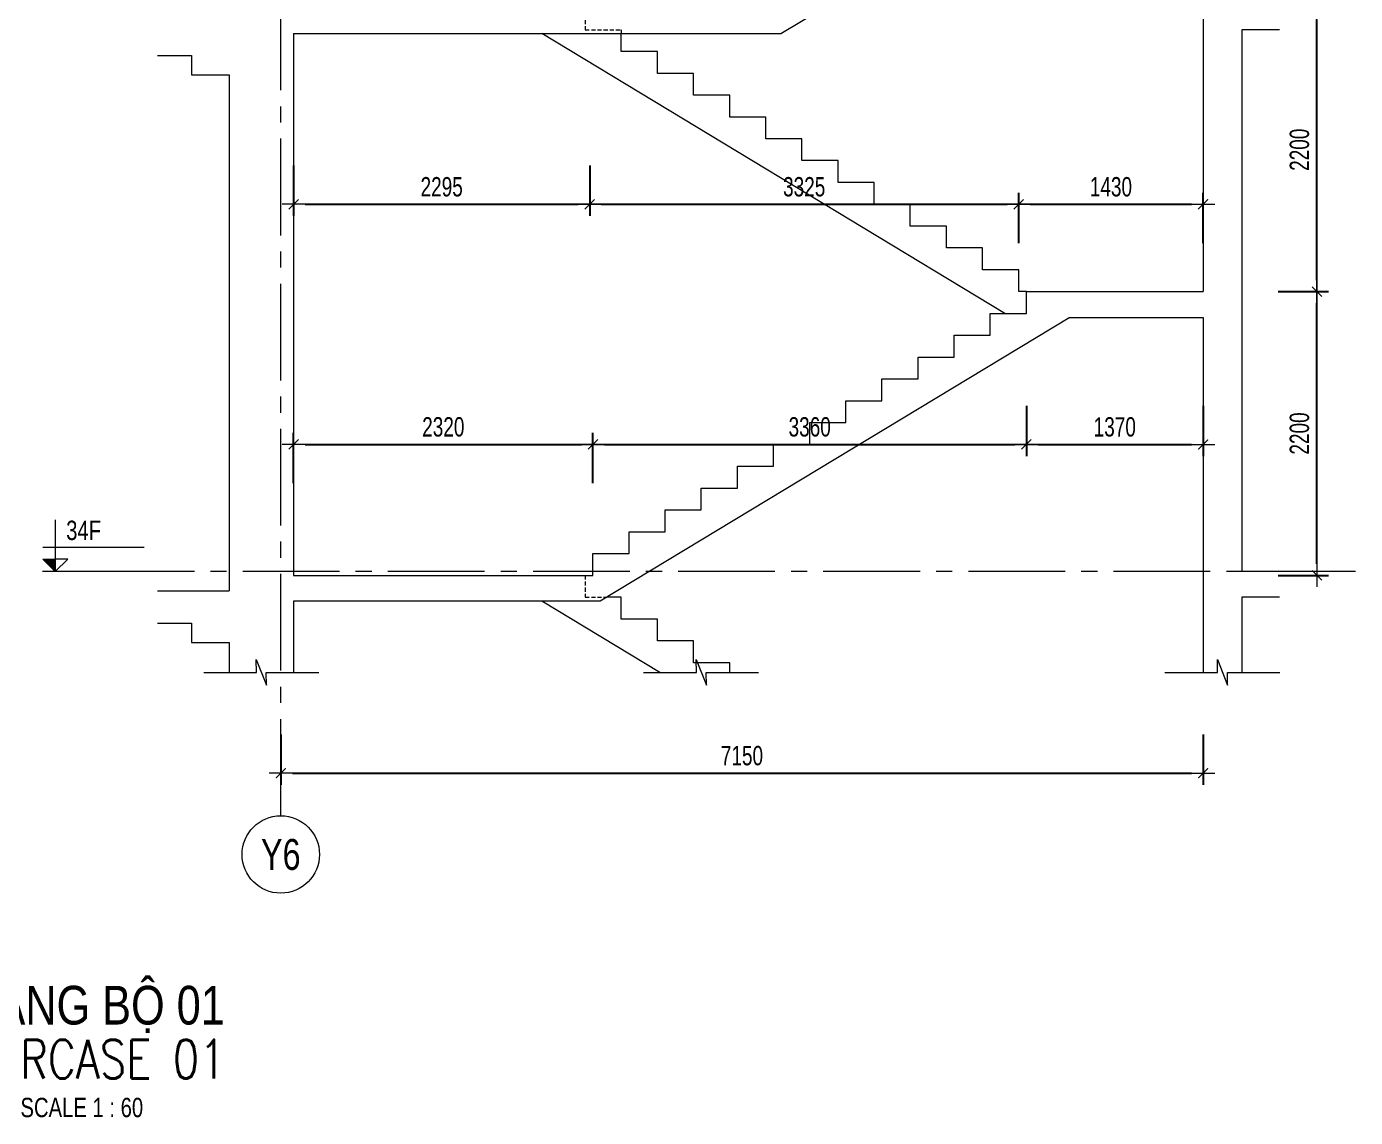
# Model space of a CAD drawing. Header units: millimetres. Extents: x -179076 to 254975, y -18667 to 296191.
# Drawn here: x 20697 to 30998, y 126624 to 135082 of the extents above; entities that cross this region are included whole.
import ezdxf
from ezdxf.enums import TextEntityAlignment as Align

# ---------------------------------------------------------------- set-up
doc = ezdxf.new("R2010")
doc.units = ezdxf.units.MM
doc.linetypes.add('CENTER2', pattern=[1.125, 0.75, -0.125, 0.125, -0.125])
doc.linetypes.add('HIDDEN2', pattern=[4.762499999999999, 3.175, -1.5875])
doc.layers.get('Defpoints').update_dxf_attribs({"color": 151, "lineweight": 9})
for name, color, linetype, lineweight in [('NDC_S_ANNO', 7, 'Continuous', 20), ('NDC_S_AXIS', 5, 'CENTER2', 13), ('NDC_S_CONTINUOUS', 3, 'Continuous', 20), ('NDC_S_DIM', 1, 'Continuous', 15), ('NDC_S_ENG TITLE', 3, 'Continuous', 20), ('NDC_S_HIDDEN', 8, 'HIDDEN2', 13), ('NDC_S_SLAB', 2, 'Continuous', 20), ('NDC_S_SYMBOL', 1, 'Continuous', 15), ('NDC_S_TEXT SYMBOL', 7, 'Continuous', 20), ('NDC_S_VN TEXT', 7, 'Continuous', 20), ('NDC_S_VN TITLE', 6, 'Continuous', 35)]:
    doc.layers.add(name, color=color, linetype=linetype, lineweight=lineweight)
doc.styles.add('NDC_ANNO', font='', dxfattribs={"width": 0.8})
doc.styles.add('NDC_DIM', font='', dxfattribs={"width": 0.75})
doc.styles.add('NDC_EN TXT', font='romans.shx', dxfattribs={"width": 0.8})
doc.styles.add('NDC_VIE TXT', font='arial.ttf', dxfattribs={"width": 0.8})
doc.styles.get('NDC_ANNO').set_extended_font_data('Dotum')
doc.styles.get('NDC_DIM').set_extended_font_data('Dotum')
doc.dimstyles.new('NDC_dim_60', dxfattribs={"dimscale": 60, "dimtxt": 2.5, "dimasz": 1.5, "dimexe": 1.5, "dimexo": 2.5, "dimgap": 1, "dimtad": 1, "dimdec": 0, "dimzin": 0, "dimdsep": 46, "dimtxsty": 'NDC_DIM', "dimblk": 'DIMMARK', "dimcen": 0.09, "dimdle": 1.2, "dimclrd": 1, "dimclre": 1, "dimclrt": 3, "dimadec": 0, "dimazin": 0, "dimtfac": 1, "dimtdec": 0, "dimtix": 1, "dimtofl": 0, "dimtmove": 0, "dimatfit": 3, "dimfxl": 5, "dimfxlon": 1, "dimtolj": 1, "dimtzin": 0, "dimarcsym": 0})

# ---------------------------------------------------------------- blocks, each defined once
blk = doc.blocks.new('kata_block_CT')
at = {"layer": 'NDC_S_ANNO'}
blk.add_hatch(color=3, dxfattribs=at).paths.add_polyline_path([(0, 1.596954857557648), (-1.612010908633238, 1.596954857557648), (0, 0)])
at = {"layer": 'NDC_S_ANNO', "ltscale": 50}
h = blk.add_hatch(dxfattribs=at)
h.set_pattern_fill('ANSI31', color=256, scale=1.406250541793835, style=0)
h.set_pattern_definition([(45.00000000000001, (0, 5.456968210637569e-12), (-3.157122508925224, 3.157122508925225), [])])
h.paths.add_polyline_path([(0, 1.596954857557648), (0, 0), (1.612010908924276, 1.596954857557648)])
for p, q in [((-1.592704896858777, 3.140833880479477), (11.46947077315417, 3.140833880479477)), ((11.56125648126181, 5.456968210637569e-12), (-1.63869572513795, 5.456968210637569e-12))]:
    blk.add_line(p, q, dxfattribs=at)
for points in [[(0, 6.69495074864426), (0, 0)], [(0, 0), (-1.612010908924276, 1.596954857557648), (0, 1.596954857557648)], [(0, 0), (1.612010908924276, 1.596954857557648), (0, 1.596954857557648)]]:
    blk.add_lwpolyline(points, dxfattribs=at)
at = {"layer": 'NDC_S_ANNO', "color": 8, "ltscale": 50}
blk.add_lwpolyline([(0, 0), (-1.612010908633238, 1.596954857557648), (0, 1.596954857557648)], dxfattribs=at)
at = {"layer": 'NDC_S_TEXT SYMBOL', "color": 3, "style": 'NDC_ANNO', "width": 0.8}
blk.add_attdef('CT', (1.409564409346785, 4.068271311703938), '', height=2.5, dxfattribs=at)
blk = doc.blocks.new('DIMMARK')
at = {"layer": 'NDC_S_DIM', "color": 1}
blk.add_line((-1.5, 0), (1, 0), dxfattribs=at)
at = {"layer": 'NDC_S_DIM', "color": 2, "const_width": 0.1}
blk.add_lwpolyline([(-0.4242640687119285, -0.4242640687119285), (0.4242640687119285, 0.4242640687119285)], dxfattribs=at)
blk = doc.blocks.new('*D2624')
at = {"layer": 'Defpoints', "color": 0, "transparency": 16777216}
for p in [(22667.81904194443, 130074.2954680187), (29817.81904178174, 130074.2954680187), (29817.81904178174, 129293.2315864418)]:
    blk.add_point(p, dxfattribs=at)
at = {"layer": 'NDC_S_DIM', "color": 1, "lineweight": -2, "transparency": 16777216}
for p, q in [((22667.81904194443, 129593.2315864418), (22667.81904194443, 129203.2315864418)), ((29817.81904178174, 129593.2315864418), (29817.81904178174, 129203.2315864418)), ((22757.81904194443, 129293.2315864418), (29727.81904178174, 129293.2315864418))]:
    blk.add_line(p, q, dxfattribs=at)
at = {"layer": 'NDC_S_DIM', "color": 1, "lineweight": -2, "transparency": 16777216, "xscale": 90, "yscale": 90, "zscale": 90, "rotation": 180}
blk.add_blockref('DIMMARK', (22667.81904194443, 129293.2315864418), dxfattribs=at)
at = {"layer": 'NDC_S_DIM', "color": 1, "lineweight": -2, "transparency": 16777216, "xscale": 90, "yscale": 90, "zscale": 90}
blk.add_blockref('DIMMARK', (29817.81904178174, 129293.2315864418), dxfattribs=at)
at = {"layer": 'NDC_S_DIM', "color": 3, "transparency": 16777216, "insert": (26242.81904186308, 129428.3333503495), "char_height": 150, "attachment_point": 5, "style": 'NDC_DIM'}
blk.add_mtext('\\A1;7150', dxfattribs=at)
blk = doc.blocks.new('*U187')
at = {"layer": 'NDC_S_SYMBOL'}
blk.add_line((3.061616997868383e-16, 5), (4.286263797015736e-16, 9), dxfattribs=at)
blk.add_circle((0, 0), 5, dxfattribs=at)
at = {"layer": 'NDC_S_TEXT SYMBOL', "color": 7, "style": 'NDC_ANNO', "width": 0.8}
blk.add_attdef('GRID', text='', height=4, dxfattribs=at).set_placement((0, 0), align=Align.MIDDLE)
blk = doc.blocks.new('*D2625')
at = {"layer": 'Defpoints', "color": 0, "transparency": 16777216}
for p in [(25087.81904196145, 131842.2792349255), (22767.81904186303, 130826.8946195382), (25087.81904196145, 130826.8946195389)]:
    blk.add_point(p, dxfattribs=at)
at = {"layer": 'NDC_S_DIM', "color": 1, "lineweight": -2, "transparency": 16777216}
for p, q in [((22767.81904186303, 131542.2792349255), (22767.81904186303, 131932.2792349255)), ((25087.81904196145, 131542.2792349255), (25087.81904196145, 131932.2792349255)), ((22857.81904186303, 131842.2792349255), (24997.81904196145, 131842.2792349255))]:
    blk.add_line(p, q, dxfattribs=at)
at = {"layer": 'NDC_S_DIM', "color": 1, "lineweight": -2, "transparency": 16777216, "xscale": 90, "yscale": 90, "zscale": 90, "rotation": 180}
blk.add_blockref('DIMMARK', (22767.81904186303, 131842.2792349255), dxfattribs=at)
at = {"layer": 'NDC_S_DIM', "color": 1, "lineweight": -2, "transparency": 16777216, "xscale": 90, "yscale": 90, "zscale": 90}
blk.add_blockref('DIMMARK', (25087.81904196145, 131842.2792349255), dxfattribs=at)
at = {"layer": 'NDC_S_DIM', "color": 3, "transparency": 16777216, "insert": (23927.81904191224, 131977.3809988333), "char_height": 150, "attachment_point": 5, "style": 'NDC_DIM'}
blk.add_mtext('\\A1;2320', dxfattribs=at)
blk = doc.blocks.new('*D2626')
at = {"layer": 'Defpoints', "color": 0, "transparency": 16777216}
for p in [(28447.81904196145, 132857.6638503101), (28447.81904196145, 131842.2792349255), (25087.81904196145, 130826.8946195389)]:
    blk.add_point(p, dxfattribs=at)
at = {"layer": 'NDC_S_DIM', "color": 1, "lineweight": -2, "transparency": 16777216}
for p, q in [((28447.81904196145, 132142.2792349255), (28447.81904196145, 131752.2792349255)), ((25087.81904196145, 131542.2792349255), (25087.81904196145, 131932.2792349255)), ((25177.81904196145, 131842.2792349255), (28357.81904196145, 131842.2792349255))]:
    blk.add_line(p, q, dxfattribs=at)
at = {"layer": 'NDC_S_DIM', "color": 1, "lineweight": -2, "transparency": 16777216, "xscale": 90, "yscale": 90, "zscale": 90, "rotation": 180}
blk.add_blockref('DIMMARK', (25087.81904196145, 131842.2792349255), dxfattribs=at)
at = {"layer": 'NDC_S_DIM', "color": 1, "lineweight": -2, "transparency": 16777216, "xscale": 90, "yscale": 90, "zscale": 90}
blk.add_blockref('DIMMARK', (28447.81904196145, 131842.2792349255), dxfattribs=at)
at = {"layer": 'NDC_S_DIM', "color": 3, "transparency": 16777216, "insert": (26767.81904196145, 131977.3809988333), "char_height": 150, "attachment_point": 5, "style": 'NDC_DIM'}
blk.add_mtext('\\A1;3360', dxfattribs=at)
blk = doc.blocks.new('*D2627')
at = {"layer": 'Defpoints', "color": 0, "transparency": 16777216}
for p in [(28447.81904196145, 132857.6638503101), (29817.81904180933, 132826.8946195409), (29817.81904180933, 131842.2792349255)]:
    blk.add_point(p, dxfattribs=at)
at = {"layer": 'NDC_S_DIM', "color": 1, "lineweight": -2, "transparency": 16777216}
for p, q in [((28447.81904196145, 132142.2792349255), (28447.81904196145, 131752.2792349255)), ((29817.81904180933, 132142.2792349255), (29817.81904180933, 131752.2792349255)), ((28537.81904196145, 131842.2792349255), (29727.81904180933, 131842.2792349255))]:
    blk.add_line(p, q, dxfattribs=at)
at = {"layer": 'NDC_S_DIM', "color": 1, "lineweight": -2, "transparency": 16777216, "xscale": 90, "yscale": 90, "zscale": 90, "rotation": 180}
blk.add_blockref('DIMMARK', (28447.81904196145, 131842.2792349255), dxfattribs=at)
at = {"layer": 'NDC_S_DIM', "color": 1, "lineweight": -2, "transparency": 16777216, "xscale": 90, "yscale": 90, "zscale": 90}
blk.add_blockref('DIMMARK', (29817.81904180933, 131842.2792349255), dxfattribs=at)
at = {"layer": 'NDC_S_DIM', "color": 3, "transparency": 16777216, "insert": (29132.81904188539, 131977.3809988333), "char_height": 150, "attachment_point": 5, "style": 'NDC_DIM'}
blk.add_mtext('\\A1;1370', dxfattribs=at)
blk = doc.blocks.new('*D2628')
at = {"layer": 'Defpoints', "color": 0, "transparency": 16777216}
for p in [(25062.7064765261, 135226.894619541), (22767.819041863, 135026.8946195382), (25062.7064765261, 133703.817696464)]:
    blk.add_point(p, dxfattribs=at)
at = {"layer": 'NDC_S_DIM', "color": 1, "lineweight": -2, "transparency": 16777216}
for p, q in [((22767.819041863, 134003.817696464), (22767.819041863, 133613.817696464)), ((25062.7064765261, 134003.817696464), (25062.7064765261, 133613.817696464)), ((22857.819041863, 133703.817696464), (24972.7064765261, 133703.817696464))]:
    blk.add_line(p, q, dxfattribs=at)
at = {"layer": 'NDC_S_DIM', "color": 1, "lineweight": -2, "transparency": 16777216, "xscale": 90, "yscale": 90, "zscale": 90, "rotation": 180}
blk.add_blockref('DIMMARK', (22767.819041863, 133703.817696464), dxfattribs=at)
at = {"layer": 'NDC_S_DIM', "color": 1, "lineweight": -2, "transparency": 16777216, "xscale": 90, "yscale": 90, "zscale": 90}
blk.add_blockref('DIMMARK', (25062.7064765261, 133703.817696464), dxfattribs=at)
at = {"layer": 'NDC_S_DIM', "color": 3, "transparency": 16777216, "insert": (23915.26275919455, 133838.9194603717), "char_height": 150, "attachment_point": 5, "style": 'NDC_DIM'}
blk.add_mtext('\\A1;2295', dxfattribs=at)
blk = doc.blocks.new('*D2629')
at = {"layer": 'Defpoints', "color": 0, "transparency": 16777216}
for p in [(25062.7064765261, 135226.894619541), (28387.81904196145, 133703.817696464), (28387.81904196145, 133196.1253887717)]:
    blk.add_point(p, dxfattribs=at)
at = {"layer": 'NDC_S_DIM', "color": 1, "lineweight": -2, "transparency": 16777216}
for p, q in [((25062.7064765261, 134003.817696464), (25062.7064765261, 133613.817696464)), ((25152.7064765261, 133703.817696464), (28297.81904196145, 133703.817696464)), ((28387.81904196145, 133403.817696464), (28387.81904196145, 133793.817696464))]:
    blk.add_line(p, q, dxfattribs=at)
at = {"layer": 'NDC_S_DIM', "color": 1, "lineweight": -2, "transparency": 16777216, "xscale": 90, "yscale": 90, "zscale": 90, "rotation": 180}
blk.add_blockref('DIMMARK', (25062.7064765261, 133703.817696464), dxfattribs=at)
at = {"layer": 'NDC_S_DIM', "color": 1, "lineweight": -2, "transparency": 16777216, "xscale": 90, "yscale": 90, "zscale": 90}
blk.add_blockref('DIMMARK', (28387.81904196145, 133703.817696464), dxfattribs=at)
at = {"layer": 'NDC_S_DIM', "color": 3, "transparency": 16777216, "insert": (26725.26275924378, 133838.9194603717), "char_height": 150, "attachment_point": 5, "style": 'NDC_DIM'}
blk.add_mtext('\\A1;3325', dxfattribs=at)
blk = doc.blocks.new('*D2630')
at = {"layer": 'Defpoints', "color": 0, "transparency": 16777216}
for p in [(29817.81904180927, 133703.817696464), (28387.81904196145, 133196.1253887717), (29817.81904180927, 133026.8946195409)]:
    blk.add_point(p, dxfattribs=at)
at = {"layer": 'NDC_S_DIM', "color": 1, "lineweight": -2, "transparency": 16777216}
for p, q in [((28387.81904196145, 133403.817696464), (28387.81904196145, 133793.817696464)), ((28477.81904196145, 133703.817696464), (29727.81904180927, 133703.817696464)), ((29817.81904180927, 133403.817696464), (29817.81904180927, 133793.817696464))]:
    blk.add_line(p, q, dxfattribs=at)
at = {"layer": 'NDC_S_DIM', "color": 1, "lineweight": -2, "transparency": 16777216, "xscale": 90, "yscale": 90, "zscale": 90, "rotation": 180}
blk.add_blockref('DIMMARK', (28387.81904196145, 133703.817696464), dxfattribs=at)
at = {"layer": 'NDC_S_DIM', "color": 1, "lineweight": -2, "transparency": 16777216, "xscale": 90, "yscale": 90, "zscale": 90}
blk.add_blockref('DIMMARK', (29817.81904180927, 133703.817696464), dxfattribs=at)
at = {"layer": 'NDC_S_DIM', "color": 3, "transparency": 16777216, "insert": (29102.81904188536, 133838.9194603717), "char_height": 150, "attachment_point": 5, "style": 'NDC_DIM'}
blk.add_mtext('\\A1;1430', dxfattribs=at)
blk = doc.blocks.new('Drawing name_symbol')
at = {"layer": 'NDC_S_ENG TITLE', "style": 'NDC_EN TXT', "width": 0.8}
blk.add_attdef('SECTDET1', text='', height=5, dxfattribs=at).set_placement((0, 1.011264427095739), align=Align.CENTER)
at = {"layer": 'NDC_S_TEXT SYMBOL', "lineweight": 25, "style": 'NDC_ANNO', "width": 0.8}
blk.add_attdef('SSCALE', text='', height=2.5, dxfattribs=at).set_placement((0, -3.998868953555331), align=Align.CENTER)
at = {"layer": 'NDC_S_VN TITLE', "style": 'NDC_VIE TXT', "width": 0.8}
blk.add_attdef('SECTDET2', text='', height=5, dxfattribs=at).set_placement((0, 7.970649532882817), align=Align.CENTER)
blk = doc.blocks.new('*D3004')
at = {"layer": 'Defpoints', "color": 0, "transparency": 16777216}
for p in [(28387.81904196147, 133026.894619541), (30699.73944934249, 133026.894619541), (25087.81904196147, 130826.8946195389)]:
    blk.add_point(p, dxfattribs=at)
at = {"layer": 'NDC_S_DIM', "color": 1, "lineweight": -2, "transparency": 16777216}
for p, q in [((30399.73944934249, 133026.894619541), (30789.73944934249, 133026.894619541)), ((30699.73944934249, 130916.8946195389), (30699.73944934249, 132936.894619541)), ((30399.73944934249, 130826.8946195389), (30789.73944934249, 130826.8946195389))]:
    blk.add_line(p, q, dxfattribs=at)
at = {"layer": 'NDC_S_DIM', "color": 1, "lineweight": -2, "transparency": 16777216, "xscale": 90, "yscale": 90, "zscale": 90}
for p, rotation in [((30699.73944934249, 133026.894619541), 90), ((30699.73944934249, 130826.8946195389), 270)]:
    blk.add_blockref('DIMMARK', p, dxfattribs=dict(at, rotation=rotation))
at = {"layer": 'NDC_S_DIM', "color": 3, "transparency": 16777216, "insert": (30564.63768543479, 131926.8946195399), "char_height": 150, "attachment_point": 5, "rotation": 90, "style": 'NDC_DIM'}
blk.add_mtext('\\A1;2200', dxfattribs=at)
blk = doc.blocks.new('*D3005')
at = {"layer": 'Defpoints', "color": 0, "transparency": 16777216}
for p in [(26487.81904196144, 135226.8946195389), (30699.73944934251, 135226.8946195389), (28387.81904196147, 133026.894619541)]:
    blk.add_point(p, dxfattribs=at)
at = {"layer": 'NDC_S_DIM', "color": 1, "lineweight": -2, "transparency": 16777216}
for p, q in [((30399.73944934251, 135226.8946195389), (30789.73944934251, 135226.8946195389)), ((30699.73944934251, 133116.894619541), (30699.73944934251, 135136.8946195389)), ((30399.73944934251, 133026.894619541), (30789.73944934251, 133026.894619541))]:
    blk.add_line(p, q, dxfattribs=at)
at = {"layer": 'NDC_S_DIM', "color": 1, "lineweight": -2, "transparency": 16777216, "xscale": 90, "yscale": 90, "zscale": 90}
for p, rotation in [((30699.73944934251, 135226.8946195389), 90), ((30699.73944934251, 133026.894619541), 270)]:
    blk.add_blockref('DIMMARK', p, dxfattribs=dict(at, rotation=rotation))
at = {"layer": 'NDC_S_DIM', "color": 3, "transparency": 16777216, "insert": (30564.63768543481, 134126.8946195399), "char_height": 150, "attachment_point": 5, "rotation": 90, "style": 'NDC_DIM'}
blk.add_mtext('\\A1;2200', dxfattribs=at)

msp = doc.modelspace()

# ---------------------------------------------------------------- linework, layer by layer
at = {"layer": 'NDC_S_AXIS', "ltscale": 1000}
msp.add_line((22667.81904194443, 128963.2315864418), (22667.81904194443, 142383.9942677284), dxfattribs=at)
msp.add_lwpolyline([(30998.23058766496, 130856.8946195403), (20821.45373487435, 130856.8946195402)], dxfattribs=at)
at = {"layer": 'NDC_S_CONTINUOUS'}
for p, q in [((28281.16567465919, 132857.6638503101), (24692.07476557183, 135026.8946195385)), ((25606.37517987603, 130074.2954680187), (24692.07476554369, 130626.8946195382))]:
    msp.add_line(p, q, dxfattribs=at)
for points in [[(28447.81904196145, 133026.8946195409), (28387.81904196145, 133026.8946195409), (28387.81904196145, 133196.1253887717), (28107.81904196145, 133196.1253887717), (28107.81904196145, 133365.3561580025), (27827.81904196145, 133365.3561580025), (27827.81904196145, 133534.5869272332), (27547.81904196145, 133534.5869272332), (27547.81904196145, 133703.817696464), (27267.81904196145, 133703.817696464), (27267.81904196145, 133873.0484656947), (26987.81904196145, 133873.0484656947), (26987.81904196145, 134042.2792349255), (26707.81904196145, 134042.2792349255), (26707.81904196145, 134211.5100041563), (26427.81904196145, 134211.5100041563), (26427.81904196145, 134380.7407733871), (26147.81904196145, 134380.7407733871), (26147.81904196145, 134549.9715426178), (25867.81904196145, 134549.9715426178), (25867.81904196145, 134719.2023118486), (25587.81904196145, 134719.2023118486), (25587.81904196145, 134888.4330810793), (25307.81904196145, 134888.4330810793), (25307.81904196145, 135026.8946195389)], [(26147.81904193386, 130074.2954680187), (26147.81904193386, 130149.9715426172), (25867.81904193386, 130149.9715426172), (25867.81904193386, 130319.2023118479), (25587.81904193386, 130319.2023118479), (25587.81904193386, 130488.4330810788), (25307.81904193386, 130488.4330810788), (25307.81904193386, 130657.6638503095), (25194.47240926279, 130657.6638503095)]]:
    msp.add_lwpolyline(points, dxfattribs=at)
at = {"layer": 'NDC_S_HIDDEN', "ltscale": 10}
for points in [[(24747.81904196145, 135226.894619541), (25027.81904196145, 135226.894619541), (25027.81904196145, 135057.6638503101), (25307.81904196145, 135057.6638503101), (25307.81904196148, 135026.8946195386)], [(24747.81904193386, 130826.8946195403), (25027.81904193386, 130826.8946195403), (25027.81904193386, 130657.6638503095), (25194.47240923624, 130657.6638503095)]]:
    msp.add_lwpolyline(points, dxfattribs=at)
at = {"layer": 'NDC_S_SLAB'}
for p, q in [((26543.42770626259, 135026.8946195389), (28783.42770626213, 136376.894619541)), ((29817.8190418093, 135256.894619541), (29817.8190418093, 133026.8946195408)), ((30409.39415724421, 135056.894619541), (30117.81904180933, 135056.894619541)), ((30117.81904180933, 135056.894619541), (30117.81904180933, 130856.894619541)), ((22767.819041863, 135026.8946195382), (22767.81904186303, 130826.8946195382)), ((22767.819041863, 135026.8946195382), (26543.42770626259, 135026.8946195389)), ((21711.28539272648, 134856.8946195408), (21976.35136624303, 134856.8946195407)), ((21976.35136624303, 134856.8946195407), (21976.35136624303, 134706.8946195407)), ((21976.35136624303, 134706.8946195407), (22267.81904186303, 134706.894619541)), ((22267.81904186183, 134706.894619541), (22267.81904186207, 130706.8946195409)), ((28783.56331835481, 132826.8946195409), (25143.56331835134, 130626.8946195389)), ((28783.56331835481, 132826.8946195409), (29817.81904180933, 132826.8946195409)), ((29817.81904180933, 132826.8946195409), (29817.81904180933, 130856.894619541)), ((29817.81904178171, 130856.8946195403), (29817.81904178171, 130074.2954680187)), ((21711.28539272648, 130706.894619541), (22267.81904186303, 130706.894619541)), ((25143.56331835134, 130626.8946195389), (22767.59332412216, 130626.8946195382)), ((25143.56331832375, 130626.8946195382), (22767.59332407839, 130626.8946195382)), ((22767.81904181922, 130626.8946195382), (22767.81904181922, 130074.2954680187)), ((30409.39415721662, 130656.8946195403), (30117.81904178174, 130656.8946195403)), ((30117.81904178174, 130656.8946195403), (30117.81904178174, 130074.2954680187)), ((21711.28539269889, 130456.8946195407), (21976.35136619923, 130456.8946195407)), ((21976.35136619923, 130456.8946195407), (21976.35136619923, 130306.8946195407)), ((21976.35136619923, 130306.8946195407), (22267.81904181922, 130306.894619541)), ((22267.81904181806, 130306.894619541), (22267.81904181807, 130074.2954680187))]:
    msp.add_line(p, q, dxfattribs=at)
for points in [[(22767.81904186303, 130826.8946195382), (25087.81904196145, 130826.8946195389), (25087.81904196145, 130996.1253887717), (25367.81904196145, 130996.1253887717), (25367.81904196145, 131165.3561580025), (25647.81904196145, 131165.3561580025), (25647.81904196145, 131334.5869272332), (25927.81904196145, 131334.5869272332), (25927.81904196145, 131503.817696464), (26207.81904196145, 131503.817696464), (26207.81904196145, 131673.0484656947), (26487.81904196145, 131673.0484656947), (26487.81904196145, 131842.2792349255), (26767.81904196145, 131842.2792349255), (26767.81904196145, 132011.5100041563), (27047.81904196145, 132011.5100041563), (27047.81904196145, 132180.7407733871), (27327.81904196145, 132180.7407733871), (27327.81904196145, 132349.9715426178), (27607.81904196145, 132349.9715426178), (27607.81904196145, 132519.2023118486), (27887.81904196145, 132519.2023118486), (27887.81904196145, 132688.4330810793), (28167.81904196145, 132688.4330810793), (28167.81904196145, 132857.6638503101), (28447.81904196145, 132857.6638503101), (28447.81904196145, 133026.8946195409), (29817.81904180927, 133026.8946195409)], [(30409.39415721662, 130856.8946195403), (30117.81904178174, 130856.8946195403)]]:
    msp.add_lwpolyline(points, dxfattribs=at)
at = {"layer": 'NDC_S_SYMBOL'}
for points in [[(22070.37639301905, 130074.2954680187), (22479.99295450962, 130074.2954680187), (22477.81904161192, 130174.2954680187), (22557.81904205895, 129974.2954678324), (22555.64512878872, 130074.2954680187), (22961.93064855022, 130074.2954680187)], [(25480.65088513825, 130074.2954680187), (25890.26744662883, 130074.2954680187), (25888.09353373112, 130174.2954680187), (25968.09353417816, 129974.2954678324), (25965.91962090792, 130074.2954680187), (26372.20514066942, 130074.2954680187)], [(29520.37639296532, 130074.2954680187), (29929.9929544559, 130074.2954680187), (29927.81904155819, 130174.2954680187), (30007.81904200523, 129974.2954678324), (30005.64512873499, 130074.2954680187), (30411.93064849649, 130074.2954680187)]]:
    msp.add_lwpolyline(points, dxfattribs=at)

# ---------------------------------------------------------------- block references
at = {"layer": 'NDC_S_ANNO', "xscale": 60, "yscale": 60, "zscale": 60}
msp.add_blockref('Drawing name_symbol', (21125.60784887276, 126866.1561176956), dxfattribs=at).add_auto_attribs({'SECTDET1': 'STAIRCASE 01', 'SECTDET2': 'THANG BỘ 01', 'SSCALE': 'SCALE 1 : 60'})
at = {"layer": 'NDC_S_AXIS', "xscale": 60, "yscale": 60, "zscale": 60}
msp.add_blockref('*U187', (22667.81904194443, 128663.2315864418), dxfattribs=at).add_auto_attribs({'GRID': 'Y6'})
at = {"layer": 'NDC_S_VN TEXT', "xscale": 60, "yscale": 60, "zscale": 60}
msp.add_blockref('kata_block_CT', (20919.77547841021, 130856.89461954), dxfattribs=at).add_auto_attribs({'CT': '34F'})

# ---------------------------------------------------------------- dimensions: what is measured, and where the dimension line sits
at = {"layer": 'NDC_S_DIM'}
dim = msp.add_linear_dim(base=(30699.73944934251, 135226.8946195389), p1=(28387.81904196145, 133026.8946195409), p2=(26487.81904196143, 135226.8946195389), angle=90, dimstyle='NDC_dim_60', override={"dimtmove": 1}, dxfattribs=at)
dim.commit()
dim.dimension.update_dxf_attribs({"geometry": '*D3005', "text_midpoint": (30564.63768543481, 134126.8946195399)})
for base, p1, p2, picture, middle in [((25062.7064765261, 133703.817696464), (22767.819041863, 135026.8946195382), (25062.7064765261, 135226.894619541), '*D2628', (23915.26275919455, 133838.9194603717)), ((25087.81904196145, 131842.2792349255), (22767.81904186303, 130826.8946195382), (25087.81904196145, 130826.8946195389), '*D2625', (23927.81904191224, 131977.3809988333)), ((29817.81904178174, 129293.2315864418), (22667.81904194443, 130074.2954680187), (29817.81904178174, 130074.2954680187), '*D2624', (26242.81904186308, 129428.3333503495))]:
    dim = msp.add_linear_dim(base=base, p1=p1, p2=p2, dimstyle='NDC_dim_60', dxfattribs=at)
    dim.commit()
    dim.dimension.update_dxf_attribs({"geometry": picture, "text_midpoint": middle})
for base, p1, p2, picture, middle in [((28387.81904196145, 133703.817696464), (25062.7064765261, 135226.894619541), (28387.81904196145, 133196.1253887717), '*D2629', (26725.26275924378, 133838.9194603717)), ((29817.81904180927, 133703.817696464), (28387.81904196145, 133196.1253887717), (29817.81904180927, 133026.8946195409), '*D2630', (29102.81904188536, 133838.9194603717)), ((28447.81904196145, 131842.2792349255), (25087.81904196145, 130826.8946195389), (28447.81904196145, 132857.6638503101), '*D2626', (26767.81904196145, 131977.3809988333)), ((29817.81904180933, 131842.2792349255), (28447.81904196145, 132857.6638503101), (29817.81904180933, 132826.8946195409), '*D2627', (29132.81904188539, 131977.3809988333))]:
    dim = msp.add_linear_dim(base=base, p1=p1, p2=p2, dimstyle='NDC_dim_60', override={"dimtmove": 1}, dxfattribs=at)
    dim.commit()
    dim.dimension.update_dxf_attribs({"geometry": picture, "text_midpoint": middle})
dim = msp.add_linear_dim(base=(30699.73944934249, 133026.894619541), p1=(25087.81904196145, 130826.8946195389), p2=(28387.81904196145, 133026.8946195409), angle=90, dimstyle='NDC_dim_60', dxfattribs=at)
dim.commit()
dim.dimension.update_dxf_attribs({"geometry": '*D3004', "text_midpoint": (30564.63768543479, 131926.8946195399)})

doc.saveas('drawing.dxf')
